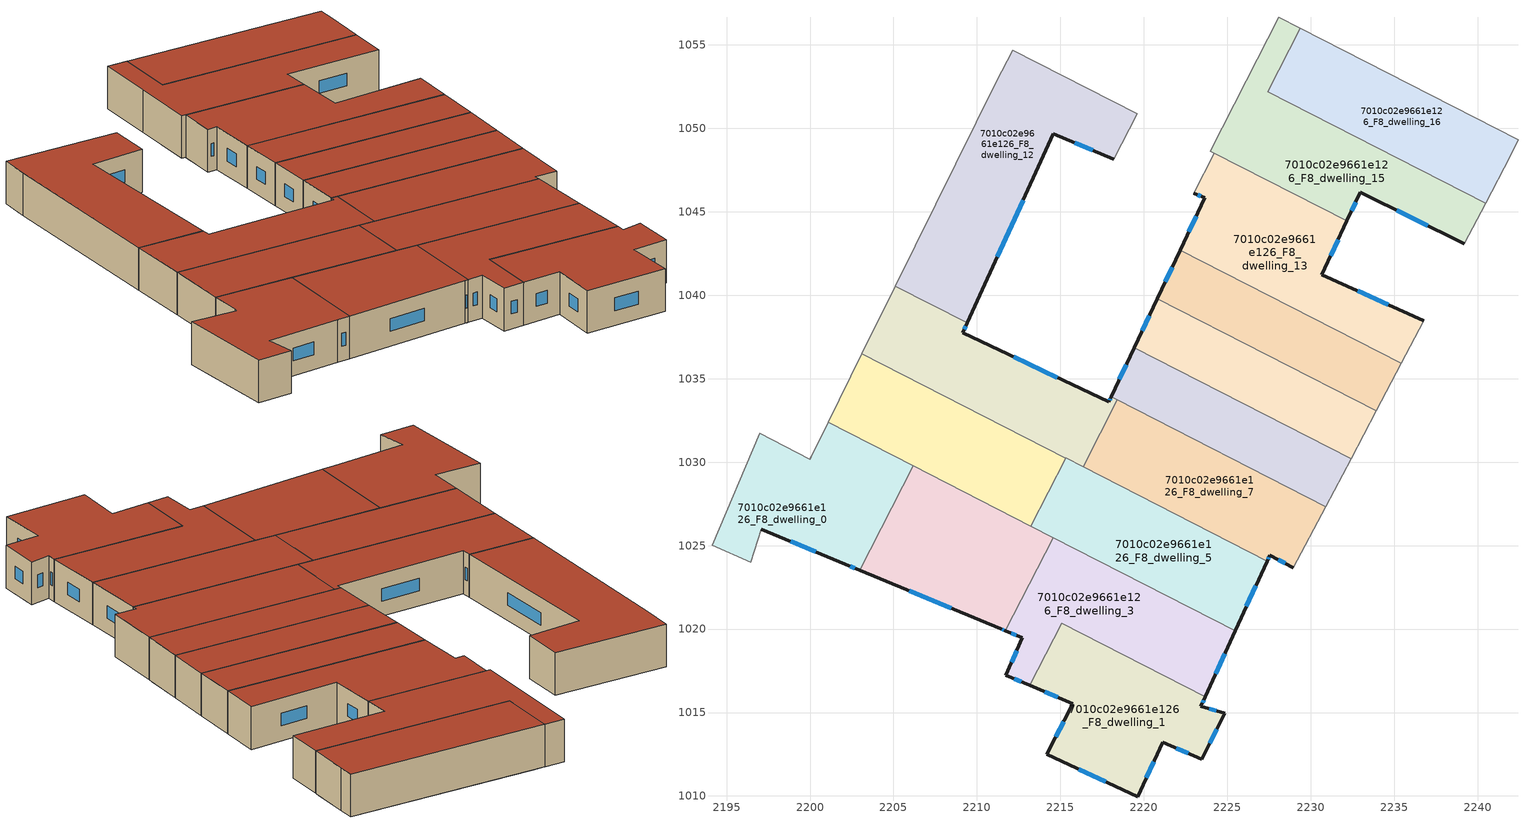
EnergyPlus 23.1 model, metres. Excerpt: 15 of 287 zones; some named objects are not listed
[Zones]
7010c02e9661e126_F8_dwelling_0
 floor to 7010c02e9661e126_F7_dwelling_16 (EU_floor_Construction): 2204.36,1026.24 2202.98,1023.53 2202.09,1023.89 2197.07,1026 2196.45,1024 2194.12,1025.01 2196.39,1030.32 z24
 floor to 7010c02e9661e126_F7_dwelling_17 (EU_floor_Construction): 2206.01,1029.45 2204.36,1026.24 2196.39,1030.32 2196.99,1031.75 2199.98,1030.17 2200.92,1032.06 z24
 floor to 7010c02e9661e126_F7_dwelling_18 (EU_floor_Construction): 2206.17,1029.78 2206.01,1029.45 2200.92,1032.06 2201.08,1032.38 z24
 wall outside (EU_wall_Construction): 2197.07,1026 2202.09,1023.89 2202.98,1023.53 z24:27
 wall adiabatic (EU_wall_Construction): 2201.08,1032.38 2200.07,1030.34 2199.98,1030.17 2196.99,1031.75 2194.12,1025.01 2196.45,1024 2197.07,1026 z24:27
 wall to 7010c02e9661e126_F8_dwelling_2 (EU_wall_Construction): 2202.98,1023.53 2206.18,1029.78 z24:27
 wall to 7010c02e9661e126_F8_dwelling_4 (EU_wall_Construction): 2206.18,1029.78 2201.08,1032.38 z24:27
 window (EU_Window_Construction): 2202.4,1023.77 2202.67,1023.66 / 2198.84,1025.26 2200.33,1024.63 z25.05:25.95
 roof outside (EU_roof_Construction): 2202.98,1023.53 2206.18,1029.78 2201.08,1032.38 2200.07,1030.34 2199.98,1030.17 2196.99,1031.75 2194.12,1025.01 2196.45,1024 2197.07,1026 2202.09,1023.89 z27
7010c02e9661e126_F8_dwelling_1
 floor to 7010c02e9661e126_F7_dwelling_0 (EU_floor_Construction): 2224.64,1014.54 2223.46,1012.21 2221.14,1013.21 2219.62,1009.96 2214.18,1012.5 2215.76,1015.51 2213.16,1016.63 2214.69,1019.63 z24
 floor to 7010c02e9661e126_F7_dwelling_1 (EU_floor_Construction): 2223.69,1015.95 2223.43,1015.38 2224.84,1014.96 2224.64,1014.54 2214.69,1019.63 2215.07,1020.36 z24
 wall outside (EU_wall_Construction): 2213.16,1016.63 2215.76,1015.51 2214.18,1012.5 2219.62,1009.96 2221.14,1013.21 2223.46,1012.21 2224.84,1014.96 2223.43,1015.38 2223.69,1015.95 z24:27
 wall to 7010c02e9661e126_F8_dwelling_3 (EU_wall_Construction): 2223.69,1015.95 2215.07,1020.36 2213.16,1016.63 z24:27
 window (EU_Window_Construction): 2215.2,1014.46 2214.73,1013.55 / 2214.07,1016.24 2214.84,1015.9 / 2223.52,1015.58 2223.6,1015.75 / 2224.35,1015.1 2223.92,1015.23 / 2223.95,1013.17 2224.36,1013.99 / 2221.95,1012.85 2222.65,1012.56 / 2220.15,1011.09 2220.61,1012.07 / 2216.09,1011.6 2217.71,1010.85 z25.05:25.95
 roof outside (EU_roof_Construction): 2223.46,1012.21 2224.84,1014.96 2223.43,1015.38 2223.69,1015.95 2215.07,1020.36 2213.16,1016.63 2215.76,1015.51 2214.18,1012.5 2219.62,1009.96 2221.14,1013.21 z27
7010c02e9661e126_F8_dwelling_10
 floor to 7010c02e9661e126_F7_dwelling_5 (EU_floor_Construction): 2235.27,1035.61 2233.93,1033.08 2221.9,1039.23 2223.21,1041.78 z24
 floor to 7010c02e9661e126_F7_dwelling_6 (EU_floor_Construction): 2235.44,1035.93 2235.27,1035.61 2223.21,1041.78 2223.37,1042.1 z24
 floor to 7010c02e9661e126_F7_dwelling_20 (EU_floor_Construction): 2222.08,1039.58 2221.9,1039.23 2220.81,1039.79 2220.97,1040.14 z24
 floor to 7010c02e9661e126_F7_dwelling_21 (EU_floor_Construction): 2223.37,1042.1 2222.08,1039.58 2220.97,1040.14 2222.18,1042.71 z24
 wall outside (EU_wall_Construction): 2222.18,1042.71 2220.81,1039.79 z24:27
 wall to 7010c02e9661e126_F8_dwelling_13 (EU_wall_Construction): 2235.44,1035.93 2222.18,1042.71 z24:27
 wall adiabatic (EU_wall_Construction): 2233.93,1033.08 2235.44,1035.93 z24:27
 wall to 7010c02e9661e126_F8_dwelling_9 (EU_wall_Construction): 2220.81,1039.79 2233.93,1033.08 z24:27
 window (EU_Window_Construction): 2221.7,1041.69 2221.29,1040.82 z25.05:25.95
 roof outside (EU_roof_Construction): 2233.93,1033.08 2235.44,1035.93 2222.18,1042.71 2220.81,1039.79 z27
7010c02e9661e126_F8_dwelling_12
 floor to 7010c02e9661e126_F7_dwelling_21 (EU_floor_Construction): 2218.98,1049.67 2218.21,1048.15 2214.58,1049.68 2212.26,1044.6 2208.15,1046.71 2211.16,1052.8 2211.52,1053.49 z24
 floor to 7010c02e9661e126_F7_dwelling_22 (EU_floor_Construction): 2219.6,1050.88 2218.98,1049.67 2211.52,1053.49 2212.15,1054.69 z24
 floor to 7010c02e9661e126_F7_dwelling_20 (EU_floor_Construction): 2212.26,1044.6 2209.41,1038.34 2205.11,1040.54 2208.15,1046.71 z24
 wall outside (EU_wall_Construction): 2209.41,1038.34 2214.58,1049.68 2218.2,1048.15 z24:27
 wall to 7010c02e9661e126_F8_dwelling_6 (EU_wall_Construction): 2205.11,1040.54 2209.41,1038.34 z24:27
 wall adiabatic (EU_wall_Construction): 2212.15,1054.69 2211.16,1052.8 2205.11,1040.54 z24:27
 wall to 7010c02e9661e126_F8_dwelling_11 (EU_wall_Construction): 2218.2,1048.15 2219.6,1050.88 2212.15,1054.69 z24:27
 window (EU_Window_Construction): 2215.85,1049.15 2216.94,1048.69 / 2211.22,1042.32 2212.77,1045.71 z25.05:25.95
 roof outside (EU_roof_Construction): 2218.2,1048.15 2219.6,1050.88 2212.15,1054.69 2211.16,1052.8 2205.11,1040.54 2209.41,1038.34 2214.58,1049.68 z27
7010c02e9661e126_F8_dwelling_13
 floor to 7010c02e9661e126_F7_dwelling_6 (EU_floor_Construction): 2231.91,1043.91 2230.67,1041.22 2236.78,1038.48 2235.44,1035.93 2223.37,1042.1 2225.88,1047 z24
 floor to 7010c02e9661e126_F7_dwelling_7 (EU_floor_Construction): 2232.16,1044.45 2231.91,1043.91 2225.88,1047 2226.15,1047.53 z24
 floor to 7010c02e9661e126_F7_dwelling_21 (EU_floor_Construction): 2225.53,1046.32 2223.37,1042.1 2222.18,1042.71 2223.66,1045.84 2222.99,1046.13 2223.6,1047.31 z24
 floor to 7010c02e9661e126_F7_dwelling_22 (EU_floor_Construction): 2226.15,1047.53 2225.53,1046.32 2223.6,1047.31 2224.22,1048.52 z24
 wall outside (EU_wall_Construction): 2222.99,1046.12 2223.66,1045.84 2222.18,1042.71 / 2236.78,1038.48 2230.67,1041.22 2232.16,1044.45 z24:27
 wall to 7010c02e9661e126_F8_dwelling_11 (EU_wall_Construction): 2224.22,1048.52 2222.99,1046.12 z24:27
 wall adiabatic (EU_wall_Construction): 2235.44,1035.93 2236.78,1038.48 z24:27
 wall to 7010c02e9661e126_F8_dwelling_15 (EU_wall_Construction): 2232.16,1044.45 2224.22,1048.52 z24:27
 window (EU_Window_Construction): 2223.22,1046.03 2223.42,1045.94 / 2231.19,1042.36 2231.64,1043.32 / 2234.64,1039.44 2232.81,1040.26 / 2223.14,1044.75 2222.7,1043.81 z25.05:25.95
 roof outside (EU_roof_Construction): 2235.44,1035.93 2236.78,1038.48 2230.67,1041.22 2232.16,1044.45 2224.22,1048.52 2222.99,1046.12 2223.66,1045.84 2222.18,1042.71 z27
7010c02e9661e126_F8_dwelling_15
 floor to 7010c02e9661e126_F7_dwelling_7 (EU_floor_Construction): 2240.47,1045.51 2239.19,1043.08 2232.96,1046.18 2232.16,1044.45 2226.15,1047.53 2228.3,1051.74 z24
 floor to 7010c02e9661e126_F7_dwelling_22 (EU_floor_Construction): 2227.29,1049.76 2226.15,1047.53 2223.97,1048.64 2225.11,1050.87 z24
 floor adiabatic (EU_floor_Construction): 2229.38,1055.99 2227.44,1052.18 2228.3,1051.74 2227.29,1049.76 2225.11,1050.87 2223.97,1048.64 2228.07,1056.66 z24
 wall outside (EU_wall_Construction): 2232.16,1044.45 2232.96,1046.18 2239.19,1043.08 z24:27
 wall to 7010c02e9661e126_F8_dwelling_16 (EU_wall_Construction): 2240.47,1045.51 2227.44,1052.18 2229.38,1055.99 z24:27
 wall adiabatic (EU_wall_Construction): 2239.19,1043.08 2240.47,1045.51 z24:27
 wall to 7010c02e9661e126_F8_dwelling_11 (EU_wall_Construction): 2226.13,1052.85 2223.97,1048.64 2224.22,1048.52 z24:27
 wall to 7010c02e9661e126_F8_dwelling_19 (EU_wall_Construction): 2229.38,1055.99 2228.07,1056.66 z24:27
 wall to 7010c02e9661e126_F8_dwelling_14 (EU_wall_Construction): 2228.07,1056.66 2226.13,1052.86 z24:27
 window (EU_Window_Construction): 2235.15,1045.1 2237.01,1044.17 / 2232.44,1045.06 2232.68,1045.58 z25.05:25.95
 roof outside (EU_roof_Construction): 2239.19,1043.08 2240.47,1045.51 2227.44,1052.18 2229.38,1055.99 2228.07,1056.66 2223.97,1048.64 2232.16,1044.45 2232.96,1046.18 z27
7010c02e9661e126_F8_dwelling_16
 floor to 7010c02e9661e126_F7_dwelling_8 (EU_floor_Construction): 2242.42,1049.32 2241.94,1048.32 2240.66,1045.87 2228.49,1052.1 2230.25,1055.55 z24
 floor to 7010c02e9661e126_F7_dwelling_7 (EU_floor_Construction): 2240.66,1045.87 2240.47,1045.51 2228.3,1051.74 2228.49,1052.1 z24
 floor to 7010c02e9661e126_F7_dwelling_24 (EU_floor_Construction): 2230.25,1055.55 2229.05,1053.21 2228.19,1053.65 2229.38,1055.99 z24
 floor to 7010c02e9661e126_F7_dwelling_23 (EU_floor_Construction): 2229.05,1053.21 2228.3,1051.74 2227.44,1052.18 2228.19,1053.65 z24
 wall adiabatic (EU_wall_Construction): 2240.47,1045.51 2241.94,1048.32 2242.42,1049.32 z24:27
 wall to 7010c02e9661e126_F8_dwelling_18 (EU_wall_Construction): 2242.42,1049.32 2229.38,1055.99 z24:27
 roof outside (EU_roof_Construction): 2240.47,1045.51 2241.94,1048.32 2242.42,1049.32 2229.38,1055.99 2227.44,1052.18 z27
7010c02e9661e126_F8_dwelling_2
 floor to 7010c02e9661e126_F7_dwelling_17 (EU_floor_Construction): 2214.4,1025.16 2212.75,1021.94 2204.36,1026.24 2206.01,1029.45 z24
 floor to 7010c02e9661e126_F7_dwelling_16 (EU_floor_Construction): 2212.75,1021.94 2211.71,1019.9 2211.63,1019.93 2211.42,1020.02 2202.98,1023.53 2204.36,1026.24 z24
 floor to 7010c02e9661e126_F7_dwelling_18 (EU_floor_Construction): 2214.56,1025.49 2214.4,1025.16 2206.01,1029.45 2206.17,1029.78 z24
 wall outside (EU_wall_Construction): 2202.98,1023.53 2211.42,1020.02 2211.7,1019.9 z24:27
 wall to 7010c02e9661e126_F8_dwelling_3 (EU_wall_Construction): 2211.7,1019.9 2214.56,1025.49 z24:27
 wall to 7010c02e9661e126_F8_dwelling_5 (EU_wall_Construction): 2214.56,1025.49 2213.22,1026.17 z24:27
 wall to 7010c02e9661e126_F8_dwelling_4 (EU_wall_Construction): 2213.22,1026.17 2206.17,1029.78 z24:27
 window (EU_Window_Construction): 2211.52,1019.98 2211.61,1019.94 / 2205.94,1022.3 2208.46,1021.25 z25.05:25.95
 roof outside (EU_roof_Construction): 2211.7,1019.9 2214.56,1025.49 2206.18,1029.78 2202.98,1023.53 2211.42,1020.02 z27
7010c02e9661e126_F8_dwelling_3
 floor to 7010c02e9661e126_F7_dwelling_1 (EU_floor_Construction): 2225.41,1019.73 2223.69,1015.95 2215.07,1020.36 2214.69,1019.63 2212.46,1020.77 2214.72,1025.2 z24
 floor to 7010c02e9661e126_F7_dwelling_0 (EU_floor_Construction): 2214.69,1019.63 2213.16,1016.63 2211.73,1017.24 2212.72,1019.47 2211.96,1019.79 2212.46,1020.77 z24
 floor to 7010c02e9661e126_F7_dwelling_2 (EU_floor_Construction): 2225.48,1019.9 2225.41,1019.73 2214.72,1025.2 2214.81,1025.36 z24
 floor to 7010c02e9661e126_F7_dwelling_16 (EU_floor_Construction): 2212.99,1021.82 2211.96,1019.79 2211.71,1019.9 2212.75,1021.94 z24
 floor to 7010c02e9661e126_F7_dwelling_17 (EU_floor_Construction): 2214.64,1025.04 2212.99,1021.82 2212.75,1021.94 2214.4,1025.16 z24
 floor to 7010c02e9661e126_F7_dwelling_18 (EU_floor_Construction): 2214.81,1025.36 2214.64,1025.04 2214.4,1025.16 2214.56,1025.49 z24
 wall outside (EU_wall_Construction): 2211.7,1019.9 2212.72,1019.47 2211.73,1017.24 2213.16,1016.63 / 2223.69,1015.95 2225.48,1019.9 z24:27
 wall to 7010c02e9661e126_F8_dwelling_5 (EU_wall_Construction): 2225.48,1019.9 2214.56,1025.49 z24:27
 window (EU_Window_Construction): 2212.23,1017.02 2212.66,1016.84 / 2212.38,1018.69 2212.08,1018.02 / 2212.06,1019.75 2212.37,1019.62 / 2224.32,1017.34 2224.85,1018.51 z25.05:25.95
 roof outside (EU_roof_Construction): 2223.69,1015.95 2225.48,1019.9 2214.56,1025.49 2211.7,1019.9 2212.72,1019.47 2211.73,1017.24 2213.16,1016.63 2215.07,1020.36 z27
7010c02e9661e126_F8_dwelling_4
 floor to 7010c02e9661e126_F7_dwelling_19 (EU_floor_Construction): 2215.31,1030.25 2214.84,1029.35 2202.66,1035.58 2203.11,1036.49 z24
 floor adiabatic (EU_floor_Construction): 2214.84,1029.35 2213.22,1026.17 2201.08,1032.38 2202.66,1035.58 z24
 wall to 7010c02e9661e126_F8_dwelling_5 (EU_wall_Construction): 2213.22,1026.17 2215.31,1030.25 z24:27
 wall adiabatic (EU_wall_Construction): 2203.11,1036.49 2201.08,1032.38 z24:27
 wall to 7010c02e9661e126_F8_dwelling_6 (EU_wall_Construction): 2215.31,1030.25 2203.11,1036.49 z24:27
 roof outside (EU_roof_Construction): 2213.22,1026.17 2215.31,1030.25 2203.11,1036.49 2201.08,1032.38 z27
7010c02e9661e126_F8_dwelling_5
 floor to 7010c02e9661e126_F7_dwelling_2 (EU_floor_Construction): 2227.38,1024.07 2225.48,1019.9 2214.81,1025.36 2216.89,1029.44 z24
 floor to 7010c02e9661e126_F7_dwelling_18 (EU_floor_Construction): 2216.43,1028.54 2214.81,1025.36 2213.22,1026.17 2214.84,1029.35 z24
 floor to 7010c02e9661e126_F7_dwelling_19 (EU_floor_Construction): 2216.89,1029.44 2216.43,1028.54 2214.84,1029.35 2215.31,1030.25 z24
 wall outside (EU_wall_Construction): 2225.48,1019.9 2227.39,1024.07 z24:27
 wall to 7010c02e9661e126_F8_dwelling_7 (EU_wall_Construction): 2227.39,1024.07 2216.36,1029.71 z24:27
 wall to 7010c02e9661e126_F8_dwelling_6 (EU_wall_Construction): 2216.36,1029.71 2215.31,1030.25 z24:27
 window (EU_Window_Construction): 2226.15,1021.36 2226.72,1022.61 z25.05:25.95
 roof outside (EU_roof_Construction): 2225.48,1019.9 2227.39,1024.07 2215.31,1030.25 2213.22,1026.17 z27
7010c02e9661e126_F8_dwelling_6
 floor to 7010c02e9661e126_F7_dwelling_19 (EU_floor_Construction): 2217.68,1032.29 2216.36,1029.71 2203.11,1036.49 2204.39,1039.09 z24
 floor to 7010c02e9661e126_F7_dwelling_20 (EU_floor_Construction): 2218.04,1033.93 2218.42,1033.73 2217.68,1032.29 2204.39,1039.09 2205.11,1040.54 2209.41,1038.34 2209.15,1037.76 2217.9,1033.61 z24
 wall outside (EU_wall_Construction): 2218.04,1033.93 2217.9,1033.61 2209.15,1037.76 2209.41,1038.34 z24:27
 wall adiabatic (EU_wall_Construction): 2205.11,1040.54 2203.11,1036.49 z24:27
 wall to 7010c02e9661e126_F8_dwelling_7 (EU_wall_Construction): 2216.36,1029.71 2218.42,1033.73 z24:27
 wall to 7010c02e9661e126_F8_dwelling_8 (EU_wall_Construction): 2218.42,1033.73 2218.04,1033.93 z24:27
 window (EU_Window_Construction): 2209.24,1037.97 2209.32,1038.14 / 2214.83,1035.07 2212.21,1036.31 / 2217.99,1033.82 2217.95,1033.72 z25.05:25.95
 roof outside (EU_roof_Construction): 2216.36,1029.71 2218.42,1033.73 2218.04,1033.93 2217.9,1033.61 2209.15,1037.76 2209.41,1038.34 2205.11,1040.54 2203.11,1036.49 z27
7010c02e9661e126_F8_dwelling_7
 floor to 7010c02e9661e126_F7_dwelling_3 (EU_floor_Construction): 2230.91,1027.34 2228.96,1023.66 2227.55,1024.42 2227.53,1024.38 2217.05,1029.74 2218.95,1033.46 z24
 floor to 7010c02e9661e126_F7_dwelling_19 (EU_floor_Construction): 2218.21,1032.02 2216.89,1029.44 2216.36,1029.71 2217.68,1032.29 z24
 floor to 7010c02e9661e126_F7_dwelling_2 (EU_floor_Construction): 2227.53,1024.38 2227.38,1024.07 2216.89,1029.44 2217.05,1029.74 z24
 floor to 7010c02e9661e126_F7_dwelling_20 (EU_floor_Construction): 2218.95,1033.46 2218.21,1032.02 2217.68,1032.29 2218.42,1033.73 z24
 wall outside (EU_wall_Construction): 2227.39,1024.07 2227.55,1024.42 2228.96,1023.66 z24:27
 wall adiabatic (EU_wall_Construction): 2228.96,1023.66 2230.91,1027.34 z24:27
 wall to 7010c02e9661e126_F8_dwelling_8 (EU_wall_Construction): 2230.91,1027.34 2218.42,1033.73 z24:27
 window (EU_Window_Construction): 2228.04,1024.16 2228.47,1023.93 / 2227.44,1024.2 2227.49,1024.3 z25.05:25.95
 roof outside (EU_roof_Construction): 2228.96,1023.66 2230.91,1027.34 2218.42,1033.73 2216.36,1029.71 2227.39,1024.07 2227.55,1024.42 z27
7010c02e9661e126_F8_dwelling_8
 floor to 7010c02e9661e126_F7_dwelling_3 (EU_floor_Construction): 2231.07,1027.66 2230.91,1027.34 2218.95,1033.46 2219.11,1033.78 z24
 floor to 7010c02e9661e126_F7_dwelling_20 (EU_floor_Construction): 2220.43,1036.35 2218.95,1033.46 2218.04,1033.93 2219.43,1036.86 z24
 floor adiabatic (EU_floor_Construction): 2232.42,1030.21 2231.07,1027.66 2219.11,1033.78 2220.43,1036.35 z24
 wall outside (EU_wall_Construction): 2219.43,1036.86 2218.04,1033.93 z24:27
 wall to 7010c02e9661e126_F8_dwelling_9 (EU_wall_Construction): 2232.42,1030.21 2219.43,1036.86 z24:27
 wall adiabatic (EU_wall_Construction): 2230.91,1027.34 2232.42,1030.21 z24:27
 window (EU_Window_Construction): 2218.94,1035.83 2218.53,1034.96 z25.05:25.95
 roof outside (EU_roof_Construction): 2230.91,1027.34 2232.42,1030.21 2219.43,1036.86 2218.04,1033.93 z27
7010c02e9661e126_F8_dwelling_9
 floor to 7010c02e9661e126_F7_dwelling_20 (EU_floor_Construction): 2221.9,1039.23 2220.43,1036.35 2219.43,1036.86 2220.81,1039.79 z24
 floor to 7010c02e9661e126_F7_dwelling_5 (EU_floor_Construction): 2233.93,1033.08 2233.17,1031.64 2221.16,1037.79 2221.9,1039.23 z24
 floor to 7010c02e9661e126_F7_dwelling_4 (EU_floor_Construction): 2233.17,1031.64 2232.42,1030.21 2220.43,1036.35 2221.16,1037.79 z24
 wall outside (EU_wall_Construction): 2220.81,1039.79 2219.43,1036.86 z24:27
 wall adiabatic (EU_wall_Construction): 2232.42,1030.21 2233.93,1033.08 z24:27
 window (EU_Window_Construction): 2220.32,1038.77 2219.91,1037.89 z25.05:25.95
 roof outside (EU_roof_Construction): 2232.42,1030.21 2233.93,1033.08 2220.81,1039.79 2219.43,1036.86 z27
[Building]
EU S2 Campaign: North Axis=0; Terrain=City; Solar Distribution=FullExterior
[Site:Location]
Bologna: Latitude=44.5; Longitude=11.25; Time Zone=1; Elevation=37
[SizingPeriod:WeatherFileDays]
AnnualSizingPeriod: Begin Month=1; Begin Day of Month=1; End Month=12; End Day of Month=31; Day of Week for Start Day=Monday; Use Weather File Daylight Saving Period=No; Use Weather File Rain and Snow Indicators=No
[MATERIAL]
EU_InternalMass_Material: Roughness=MediumRough; Thickness=0.1; Conductivity=1; Density=1800; Specific Heat=900; Thermal Absorptance=0.9; Solar Absorptance=0.7; Visible Absorptance=0.7
[MATERIAL:NOMASS] Roughness=MediumRough; Thermal Absorptance=0.9; Solar Absorptance=0.7; Visible Absorptance=0.7
Name | Thermal Resistance
EU_wall_NoMass | 0.890213
EU_roof_NoMass | 0.636128
EU_floor_NoMass | 0.79516
[WINDOWMATERIAL:SIMPLEGLAZINGSYSTEM]
EU_Window_SimpleGlazing: UFactor=4.49146; Solar Heat Gain Coefficient=0.85; Visible Transmittance=0.85
[CONSTRUCTION]
EU_wall_Construction: EU_wall_NoMass
EU_roof_Construction: EU_roof_NoMass
EU_floor_Construction: EU_floor_NoMass
EU_Window_Construction: EU_Window_SimpleGlazing
EU_InternalMass_Construction: EU_InternalMass_Material
[ZONE] Type=1; Multiplier=1; Ceiling Height=autocalculate; Floor Area=autocalculate; Part of Total Floor Area=Yes
Name | Volume
7010c02e9661e126_F8_dwelling_0 | 187.928
7010c02e9661e126_F8_dwelling_1 | 187.923
7010c02e9661e126_F8_dwelling_10 | 143.468
7010c02e9661e126_F8_dwelling_12 | 256.154
7010c02e9661e126_F8_dwelling_13 | 211.375
7010c02e9661e126_F8_dwelling_15 | 206.804
7010c02e9661e126_F8_dwelling_16 | 187.933
7010c02e9661e126_F8_dwelling_2 | 187.919
7010c02e9661e126_F8_dwelling_3 | 187.915
7010c02e9661e126_F8_dwelling_4 | 187.913
7010c02e9661e126_F8_dwelling_5 | 187.891
7010c02e9661e126_F8_dwelling_6 | 187.895
7010c02e9661e126_F8_dwelling_7 | 187.887
7010c02e9661e126_F8_dwelling_8 | 141.37
7010c02e9661e126_F8_dwelling_9 | 142.414
[INTERNALMASS] Construction=EU_InternalMass_Construction
Name | Zone or ZoneList | Surface Area
7010c02e9661e126_F8_dwelling_0_EU_InternalMass | 7010c02e9661e126_F8_dwelling_0 | 62.6443
7010c02e9661e126_F8_dwelling_1_EU_InternalMass | 7010c02e9661e126_F8_dwelling_1 | 62.6412
7010c02e9661e126_F8_dwelling_2_EU_InternalMass | 7010c02e9661e126_F8_dwelling_2 | 62.641
7010c02e9661e126_F8_dwelling_3_EU_InternalMass | 7010c02e9661e126_F8_dwelling_3 | 62.6385
7010c02e9661e126_F8_dwelling_4_EU_InternalMass | 7010c02e9661e126_F8_dwelling_4 | 62.6391
7010c02e9661e126_F8_dwelling_5_EU_InternalMass | 7010c02e9661e126_F8_dwelling_5 | 62.6298
7010c02e9661e126_F8_dwelling_6_EU_InternalMass | 7010c02e9661e126_F8_dwelling_6 | 62.6368
7010c02e9661e126_F8_dwelling_7_EU_InternalMass | 7010c02e9661e126_F8_dwelling_7 | 62.6284
7010c02e9661e126_F8_dwelling_8_EU_InternalMass | 7010c02e9661e126_F8_dwelling_8 | 47.1234
7010c02e9661e126_F8_dwelling_9_EU_InternalMass | 7010c02e9661e126_F8_dwelling_9 | 47.4714
7010c02e9661e126_F8_dwelling_10_EU_InternalMass | 7010c02e9661e126_F8_dwelling_10 | 47.8228
7010c02e9661e126_F8_dwelling_12_EU_InternalMass | 7010c02e9661e126_F8_dwelling_12 | 85.3858
7010c02e9661e126_F8_dwelling_13_EU_InternalMass | 7010c02e9661e126_F8_dwelling_13 | 70.4571
7010c02e9661e126_F8_dwelling_15_EU_InternalMass | 7010c02e9661e126_F8_dwelling_15 | 68.9318
7010c02e9661e126_F8_dwelling_16_EU_InternalMass | 7010c02e9661e126_F8_dwelling_16 | 62.6436
[OTHEREQUIPMENT] Fuel Type=Electricity; Design Level Calculation Method=Watts/Area; Power per Zone Floor Area=1; Fraction Latent=0; Fraction Radiant=0; Fraction Lost=0; Carbon Dioxide Generation Rate=0; EndUse Subcategory=EU_Step8_InternalGains
Name | Zone or ZoneList or Space or SpaceList | Schedule
EU_Step8_InternalGain_7010c02e9661e126_F8_dwelling_0_f000 | 7010c02e9661e126_F8_dwelling_0 | EU_Step8_GainSchedule_7010c02e9661e126_F8_dwelling_0_f000
EU_Step8_InternalGain_7010c02e9661e126_F8_dwelling_1_f000 | 7010c02e9661e126_F8_dwelling_1 | EU_Step8_GainSchedule_7010c02e9661e126_F8_dwelling_1_f000
EU_Step8_InternalGain_7010c02e9661e126_F8_dwelling_2_f000 | 7010c02e9661e126_F8_dwelling_2 | EU_Step8_GainSchedule_7010c02e9661e126_F8_dwelling_2_f000
EU_Step8_InternalGain_7010c02e9661e126_F8_dwelling_3_f000 | 7010c02e9661e126_F8_dwelling_3 | EU_Step8_GainSchedule_7010c02e9661e126_F8_dwelling_3_f000
EU_Step8_InternalGain_7010c02e9661e126_F8_dwelling_4_f000 | 7010c02e9661e126_F8_dwelling_4 | EU_Step8_GainSchedule_7010c02e9661e126_F8_dwelling_4_f000
EU_Step8_InternalGain_7010c02e9661e126_F8_dwelling_5_f000 | 7010c02e9661e126_F8_dwelling_5 | EU_Step8_GainSchedule_7010c02e9661e126_F8_dwelling_5_f000
EU_Step8_InternalGain_7010c02e9661e126_F8_dwelling_6_f000 | 7010c02e9661e126_F8_dwelling_6 | EU_Step8_GainSchedule_7010c02e9661e126_F8_dwelling_6_f000
EU_Step8_InternalGain_7010c02e9661e126_F8_dwelling_7_f000 | 7010c02e9661e126_F8_dwelling_7 | EU_Step8_GainSchedule_7010c02e9661e126_F8_dwelling_7_f000
EU_Step8_InternalGain_7010c02e9661e126_F8_dwelling_8_f000 | 7010c02e9661e126_F8_dwelling_8 | EU_Step8_GainSchedule_7010c02e9661e126_F8_dwelling_8_f000
EU_Step8_InternalGain_7010c02e9661e126_F8_dwelling_9_f000 | 7010c02e9661e126_F8_dwelling_9 | EU_Step8_GainSchedule_7010c02e9661e126_F8_dwelling_9_f000
EU_Step8_InternalGain_7010c02e9661e126_F8_dwelling_10_f000 | 7010c02e9661e126_F8_dwelling_10 | EU_Step8_GainSchedule_7010c02e9661e126_F8_dwelling_10_f000
EU_Step8_InternalGain_7010c02e9661e126_F8_dwelling_12_f000 | 7010c02e9661e126_F8_dwelling_12 | EU_Step8_GainSchedule_7010c02e9661e126_F8_dwelling_12_f000
EU_Step8_InternalGain_7010c02e9661e126_F8_dwelling_13_f000 | 7010c02e9661e126_F8_dwelling_13 | EU_Step8_GainSchedule_7010c02e9661e126_F8_dwelling_13_f000
EU_Step8_InternalGain_7010c02e9661e126_F8_dwelling_15_f000 | 7010c02e9661e126_F8_dwelling_15 | EU_Step8_GainSchedule_7010c02e9661e126_F8_dwelling_15_f000
EU_Step8_InternalGain_7010c02e9661e126_F8_dwelling_16_f000 | 7010c02e9661e126_F8_dwelling_16 | EU_Step8_GainSchedule_7010c02e9661e126_F8_dwelling_16_f000
[ZONEVENTILATION:DESIGNFLOWRATE] Schedule=EU_AlwaysOn; Design Flow Rate Calculation Method=AirChanges/Hour; Air Changes per Hour=0.718634; Ventilation Type=Natural; Fan Pressure Rise=0; Fan Total Efficiency=1; Constant Term Coefficient=1; Temperature Term Coefficient=0; Velocity Term Coefficient=0; Velocity Squared Term Coefficient=0; Minimum Indoor Temperature=-100; Maximum Indoor Temperature=100; Delta Temperature=-100; Minimum Outdoor Temperature=-100; Maximum Outdoor Temperature=100; Maximum Wind Speed=40
Name | Zone or ZoneList or Space or SpaceList
EU_ConstantAir_7010c02e9661e126_F8_dwelling_0 | 7010c02e9661e126_F8_dwelling_0
EU_ConstantAir_7010c02e9661e126_F8_dwelling_1 | 7010c02e9661e126_F8_dwelling_1
EU_ConstantAir_7010c02e9661e126_F8_dwelling_2 | 7010c02e9661e126_F8_dwelling_2
EU_ConstantAir_7010c02e9661e126_F8_dwelling_3 | 7010c02e9661e126_F8_dwelling_3
EU_ConstantAir_7010c02e9661e126_F8_dwelling_4 | 7010c02e9661e126_F8_dwelling_4
EU_ConstantAir_7010c02e9661e126_F8_dwelling_5 | 7010c02e9661e126_F8_dwelling_5
EU_ConstantAir_7010c02e9661e126_F8_dwelling_6 | 7010c02e9661e126_F8_dwelling_6
EU_ConstantAir_7010c02e9661e126_F8_dwelling_7 | 7010c02e9661e126_F8_dwelling_7
EU_ConstantAir_7010c02e9661e126_F8_dwelling_8 | 7010c02e9661e126_F8_dwelling_8
EU_ConstantAir_7010c02e9661e126_F8_dwelling_9 | 7010c02e9661e126_F8_dwelling_9
EU_ConstantAir_7010c02e9661e126_F8_dwelling_10 | 7010c02e9661e126_F8_dwelling_10
EU_ConstantAir_7010c02e9661e126_F8_dwelling_12 | 7010c02e9661e126_F8_dwelling_12
EU_ConstantAir_7010c02e9661e126_F8_dwelling_13 | 7010c02e9661e126_F8_dwelling_13
EU_ConstantAir_7010c02e9661e126_F8_dwelling_15 | 7010c02e9661e126_F8_dwelling_15
EU_ConstantAir_7010c02e9661e126_F8_dwelling_16 | 7010c02e9661e126_F8_dwelling_16
[HVACTEMPLATE:ZONE:IDEALLOADSAIRSYSTEM] System Availability Schedule=EU_AlwaysOn; Maximum Heating Supply Air Temperature=50; Minimum Cooling Supply Air Temperature=13; Maximum Heating Supply Air Humidity Ratio=0.0156; Minimum Cooling Supply Air Humidity Ratio=0.0077; Heating Limit=NoLimit; Cooling Limit=NoLimit; Heating Availability Schedule=EU_AlwaysOn; Cooling Availability Schedule=EU_CoolingOff; Dehumidification Control Type=ConstantSensibleHeatRatio; Cooling Sensible Heat Ratio=0.7; Dehumidification Setpoint=60; Humidification Control Type=None; Humidification Setpoint=30; Outdoor Air Method=None; Outdoor Air Flow Rate per Person=0.00944; Outdoor Air Flow Rate per Zone Floor Area=0; Outdoor Air Flow Rate per Zone=0; Demand Controlled Ventilation Type=None; Outdoor Air Economizer Type=NoEconomizer; Heat Recovery Type=None; Sensible Heat Recovery Effectiveness=0.7; Latent Heat Recovery Effectiveness=0.65
Name | Template Thermostat
7010c02e9661e126_F8_dwelling_0 | EU_HeatOnly_7010c02e9661e126_F8_dwelling_0
7010c02e9661e126_F8_dwelling_1 | EU_HeatOnly_7010c02e9661e126_F8_dwelling_1
7010c02e9661e126_F8_dwelling_2 | EU_HeatOnly_7010c02e9661e126_F8_dwelling_2
7010c02e9661e126_F8_dwelling_3 | EU_HeatOnly_7010c02e9661e126_F8_dwelling_3
7010c02e9661e126_F8_dwelling_4 | EU_HeatOnly_7010c02e9661e126_F8_dwelling_4
7010c02e9661e126_F8_dwelling_5 | EU_HeatOnly_7010c02e9661e126_F8_dwelling_5
7010c02e9661e126_F8_dwelling_6 | EU_HeatOnly_7010c02e9661e126_F8_dwelling_6
7010c02e9661e126_F8_dwelling_7 | EU_HeatOnly_7010c02e9661e126_F8_dwelling_7
7010c02e9661e126_F8_dwelling_8 | EU_HeatOnly_7010c02e9661e126_F8_dwelling_8
7010c02e9661e126_F8_dwelling_9 | EU_HeatOnly_7010c02e9661e126_F8_dwelling_9
7010c02e9661e126_F8_dwelling_10 | EU_HeatOnly_7010c02e9661e126_F8_dwelling_10
7010c02e9661e126_F8_dwelling_12 | EU_HeatOnly_7010c02e9661e126_F8_dwelling_12
7010c02e9661e126_F8_dwelling_13 | EU_HeatOnly_7010c02e9661e126_F8_dwelling_13
7010c02e9661e126_F8_dwelling_15 | EU_HeatOnly_7010c02e9661e126_F8_dwelling_15
7010c02e9661e126_F8_dwelling_16 | EU_HeatOnly_7010c02e9661e126_F8_dwelling_16
[SIZING:ZONE] Zone Cooling Design Supply Air Temperature Input Method=SupplyAirTemperature; Zone Cooling Design Supply Air Temperature=13; Zone Heating Design Supply Air Temperature Input Method=SupplyAirTemperature; Zone Heating Design Supply Air Temperature=50; Zone Cooling Design Supply Air Humidity Ratio=0.008; Zone Heating Design Supply Air Humidity Ratio=0.008; Cooling Design Air Flow Method=DesignDay; Cooling Design Air Flow Rate=0; Cooling Minimum Air Flow per Zone Floor Area=0.000762; Cooling Minimum Air Flow=0; Cooling Minimum Air Flow Fraction=0.2; Heating Design Air Flow Method=DesignDay; Heating Design Air Flow Rate=0; Heating Maximum Air Flow per Zone Floor Area=0.002032; Heating Maximum Air Flow=0.141576; Heating Maximum Air Flow Fraction=0.3; Account for Dedicated Outdoor Air System=No; Dedicated Outdoor Air System Control Strategy=NeutralSupplyAir; Dedicated Outdoor Air Low Setpoint Temperature for Design=autosize; Dedicated Outdoor Air High Setpoint Temperature for Design=autosize; Zone Load Sizing Method=Sensible Load Only No Latent Load; Zone Latent Cooling Design Supply Air Humidity Ratio Input Method=HumidityRatioDifference; Zone Cooling Design Supply Air Humidity Ratio Difference=0.005; Zone Latent Heating Design Supply Air Humidity Ratio Input Method=HumidityRatioDifference; Zone Humidification Design Supply Air Humidity Ratio Difference=0.005
7010c02e9661e126_F8_dwelling_0; 7010c02e9661e126_F8_dwelling_1; 7010c02e9661e126_F8_dwelling_2; 7010c02e9661e126_F8_dwelling_3; 7010c02e9661e126_F8_dwelling_4; 7010c02e9661e126_F8_dwelling_5; 7010c02e9661e126_F8_dwelling_6; 7010c02e9661e126_F8_dwelling_7; 7010c02e9661e126_F8_dwelling_8; 7010c02e9661e126_F8_dwelling_9; 7010c02e9661e126_F8_dwelling_10; 7010c02e9661e126_F8_dwelling_12; 7010c02e9661e126_F8_dwelling_13; 7010c02e9661e126_F8_dwelling_15; 7010c02e9661e126_F8_dwelling_16
[SCHEDULE:CONSTANT]
Name | Hourly Value
EU_AlwaysOn | 1
EU_CoolingOff | 0
[SCHEDULE:FILE] Column Number=1; Rows to Skip at Top=0; Number of Hours of Data=8760; Column Separator=Comma; Interpolate to Timestep=No; Minutes per Item=60; Adjust Schedule for Daylight Savings=Yes
Name | File
EU_Step8_GainSchedule_7010c02e9661e126_F8_dwelling_0_f000 | ../../schedules/7010c02e9661e126/7010c02e9661e126_F8_dwelling_0_f000_gain.csv
EU_Step8_GainSchedule_7010c02e9661e126_F8_dwelling_1_f000 | ../../schedules/7010c02e9661e126/7010c02e9661e126_F8_dwelling_1_f000_gain.csv
EU_Step8_GainSchedule_7010c02e9661e126_F8_dwelling_2_f000 | ../../schedules/7010c02e9661e126/7010c02e9661e126_F8_dwelling_2_f000_gain.csv
EU_Step8_GainSchedule_7010c02e9661e126_F8_dwelling_3_f000 | ../../schedules/7010c02e9661e126/7010c02e9661e126_F8_dwelling_3_f000_gain.csv
EU_Step8_GainSchedule_7010c02e9661e126_F8_dwelling_4_f000 | ../../schedules/7010c02e9661e126/7010c02e9661e126_F8_dwelling_4_f000_gain.csv
EU_Step8_GainSchedule_7010c02e9661e126_F8_dwelling_5_f000 | ../../schedules/7010c02e9661e126/7010c02e9661e126_F8_dwelling_5_f000_gain.csv
EU_Step8_GainSchedule_7010c02e9661e126_F8_dwelling_6_f000 | ../../schedules/7010c02e9661e126/7010c02e9661e126_F8_dwelling_6_f000_gain.csv
EU_Step8_GainSchedule_7010c02e9661e126_F8_dwelling_7_f000 | ../../schedules/7010c02e9661e126/7010c02e9661e126_F8_dwelling_7_f000_gain.csv
EU_Step8_GainSchedule_7010c02e9661e126_F8_dwelling_8_f000 | ../../schedules/7010c02e9661e126/7010c02e9661e126_F8_dwelling_8_f000_gain.csv
EU_Step8_GainSchedule_7010c02e9661e126_F8_dwelling_9_f000 | ../../schedules/7010c02e9661e126/7010c02e9661e126_F8_dwelling_9_f000_gain.csv
EU_Step8_GainSchedule_7010c02e9661e126_F8_dwelling_10_f000 | ../../schedules/7010c02e9661e126/7010c02e9661e126_F8_dwelling_10_f000_gain.csv
EU_Step8_GainSchedule_7010c02e9661e126_F8_dwelling_12_f000 | ../../schedules/7010c02e9661e126/7010c02e9661e126_F8_dwelling_12_f000_gain.csv
EU_Step8_GainSchedule_7010c02e9661e126_F8_dwelling_13_f000 | ../../schedules/7010c02e9661e126/7010c02e9661e126_F8_dwelling_13_f000_gain.csv
EU_Step8_GainSchedule_7010c02e9661e126_F8_dwelling_15_f000 | ../../schedules/7010c02e9661e126/7010c02e9661e126_F8_dwelling_15_f000_gain.csv
EU_Step8_GainSchedule_7010c02e9661e126_F8_dwelling_16_f000 | ../../schedules/7010c02e9661e126/7010c02e9661e126_F8_dwelling_16_f000_gain.csv
